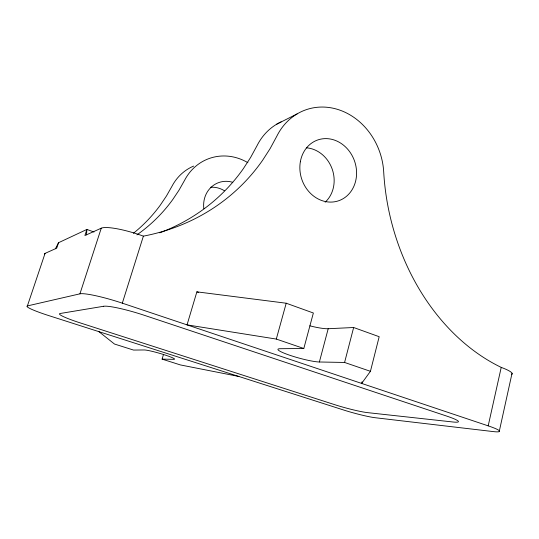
<?xml version="1.0" encoding="UTF-8"?>
<svg xmlns="http://www.w3.org/2000/svg" width="539" height="539" viewBox="0 0 539 539"><rect width="100%" height="100%" fill="white"/><g stroke="black" fill="none" stroke-linecap="round" stroke-linejoin="round"><path stroke-width="0.81" d="M86.489 234.815L86.894 229.439L94.022 232.013M499.208 431.611L512.05 373.237M27.395 305.923A28.277 2.702 16.8 0 0 48.342 315.463L343.606 410.004A24.403 2.109 15.1 0 0 375.413 417.752L493.138 431.571A30.231 3.059 14.3 0 0 488.193 425.857L501.223 367.396A203.964 158.116 77.3 0 1 383.701 171.948A64.316 55.861 71.3 0 0 338.856 109.794A64.316 55.861 71.3 0 0 276.75 136.34L270.14 148.569L262.621 160.265A234.546 205.891 43.1 0 1 143.387 236.136L122.319 303.167A35.123 4.285 16.7 0 0 79.934 293.836L27.395 305.923L45.054 253.391L56.71 248.162L58.529 242.718L86.894 229.439L84.899 235.53L101.258 228.192A34.59 6.529 17.3 0 1 143.387 236.136M362.067 381.794L361.649 383.424L370.434 371.31L379.18 336.707L353.645 327.51L328.197 328.723A22.672 3.652 15.2 0 1 309.837 325.819M303.814 348.49L276.305 339.071L187.04 324.869L196.876 291.842L286.209 303.221L313.368 313.004L303.814 348.49L280.159 348.713A22.854 2.884 15.3 0 0 289.908 355.302A22.854 2.884 15.3 0 0 319.384 361.992L344.589 362.457L353.645 327.51M319.384 361.992L328.197 328.723M276.305 339.071L286.209 303.221M238.878 376.471L180.397 364.93L162.091 359.122L163.506 354.413M79.934 293.836L101.258 228.192M55.456 248.728L58.529 242.718M276.689 124.206L297.09 113.924M162.091 359.122L173.659 359.331A16.163 1.428 16.1 0 0 164.038 354.675A16.163 1.428 16.1 0 0 144.257 349.966L133.524 350.067L114.463 344.023L98.927 331.66M122.319 303.167L488.193 425.857M344.589 362.457L370.434 371.31M196.876 291.842L198.46 292.394M247.9 162.697A51.474 47.142 69.2 0 0 184.574 180.343L178.982 190.227L172.648 199.693A183.462 166.504 36 0 1 136.933 234.863M210.473 187.282A24.848 22.914 68.7 0 1 224.379 190.712M203.836 208.708A25.731 23.561 69.2 0 1 232.774 182.323M193.622 166.086A49.703 45.842 68.7 0 0 171.914 186.386L166.477 195.947L160.326 205.096A176.651 160.939 34.7 0 1 133.423 233.272M159.766 232.814A223.368 197.611 41.9 0 0 243.305 168.727L250.588 157.503L256.988 145.773A61.574 54.102 71 0 1 281.149 121.861M306.32 147.801A30.777 27.038 71 0 1 332.246 169.266A30.777 27.038 71 0 1 325.172 202.192M501.223 367.396A29.834 4.683 13.6 0 1 511.794 374.443M44.494 254.354A27.934 4.144 17.4 0 1 45.054 253.391M103.697 306.26L60.186 313.496A28.527 2.796 16.6 0 0 80.25 322.908L334.786 404.695A25.185 2.25 15.1 0 0 367.517 412.625L452.854 421.983A29.517 2.985 14.5 0 0 446.4 415.987L144.607 315.396A33.472 3.935 16.5 0 0 103.697 306.26M300.351 161.761A32.151 27.913 71.4 0 0 337.555 201.114A32.151 27.913 71.4 0 0 346.766 148.191A32.151 27.913 71.4 0 0 300.351 161.761"/></g></svg>
